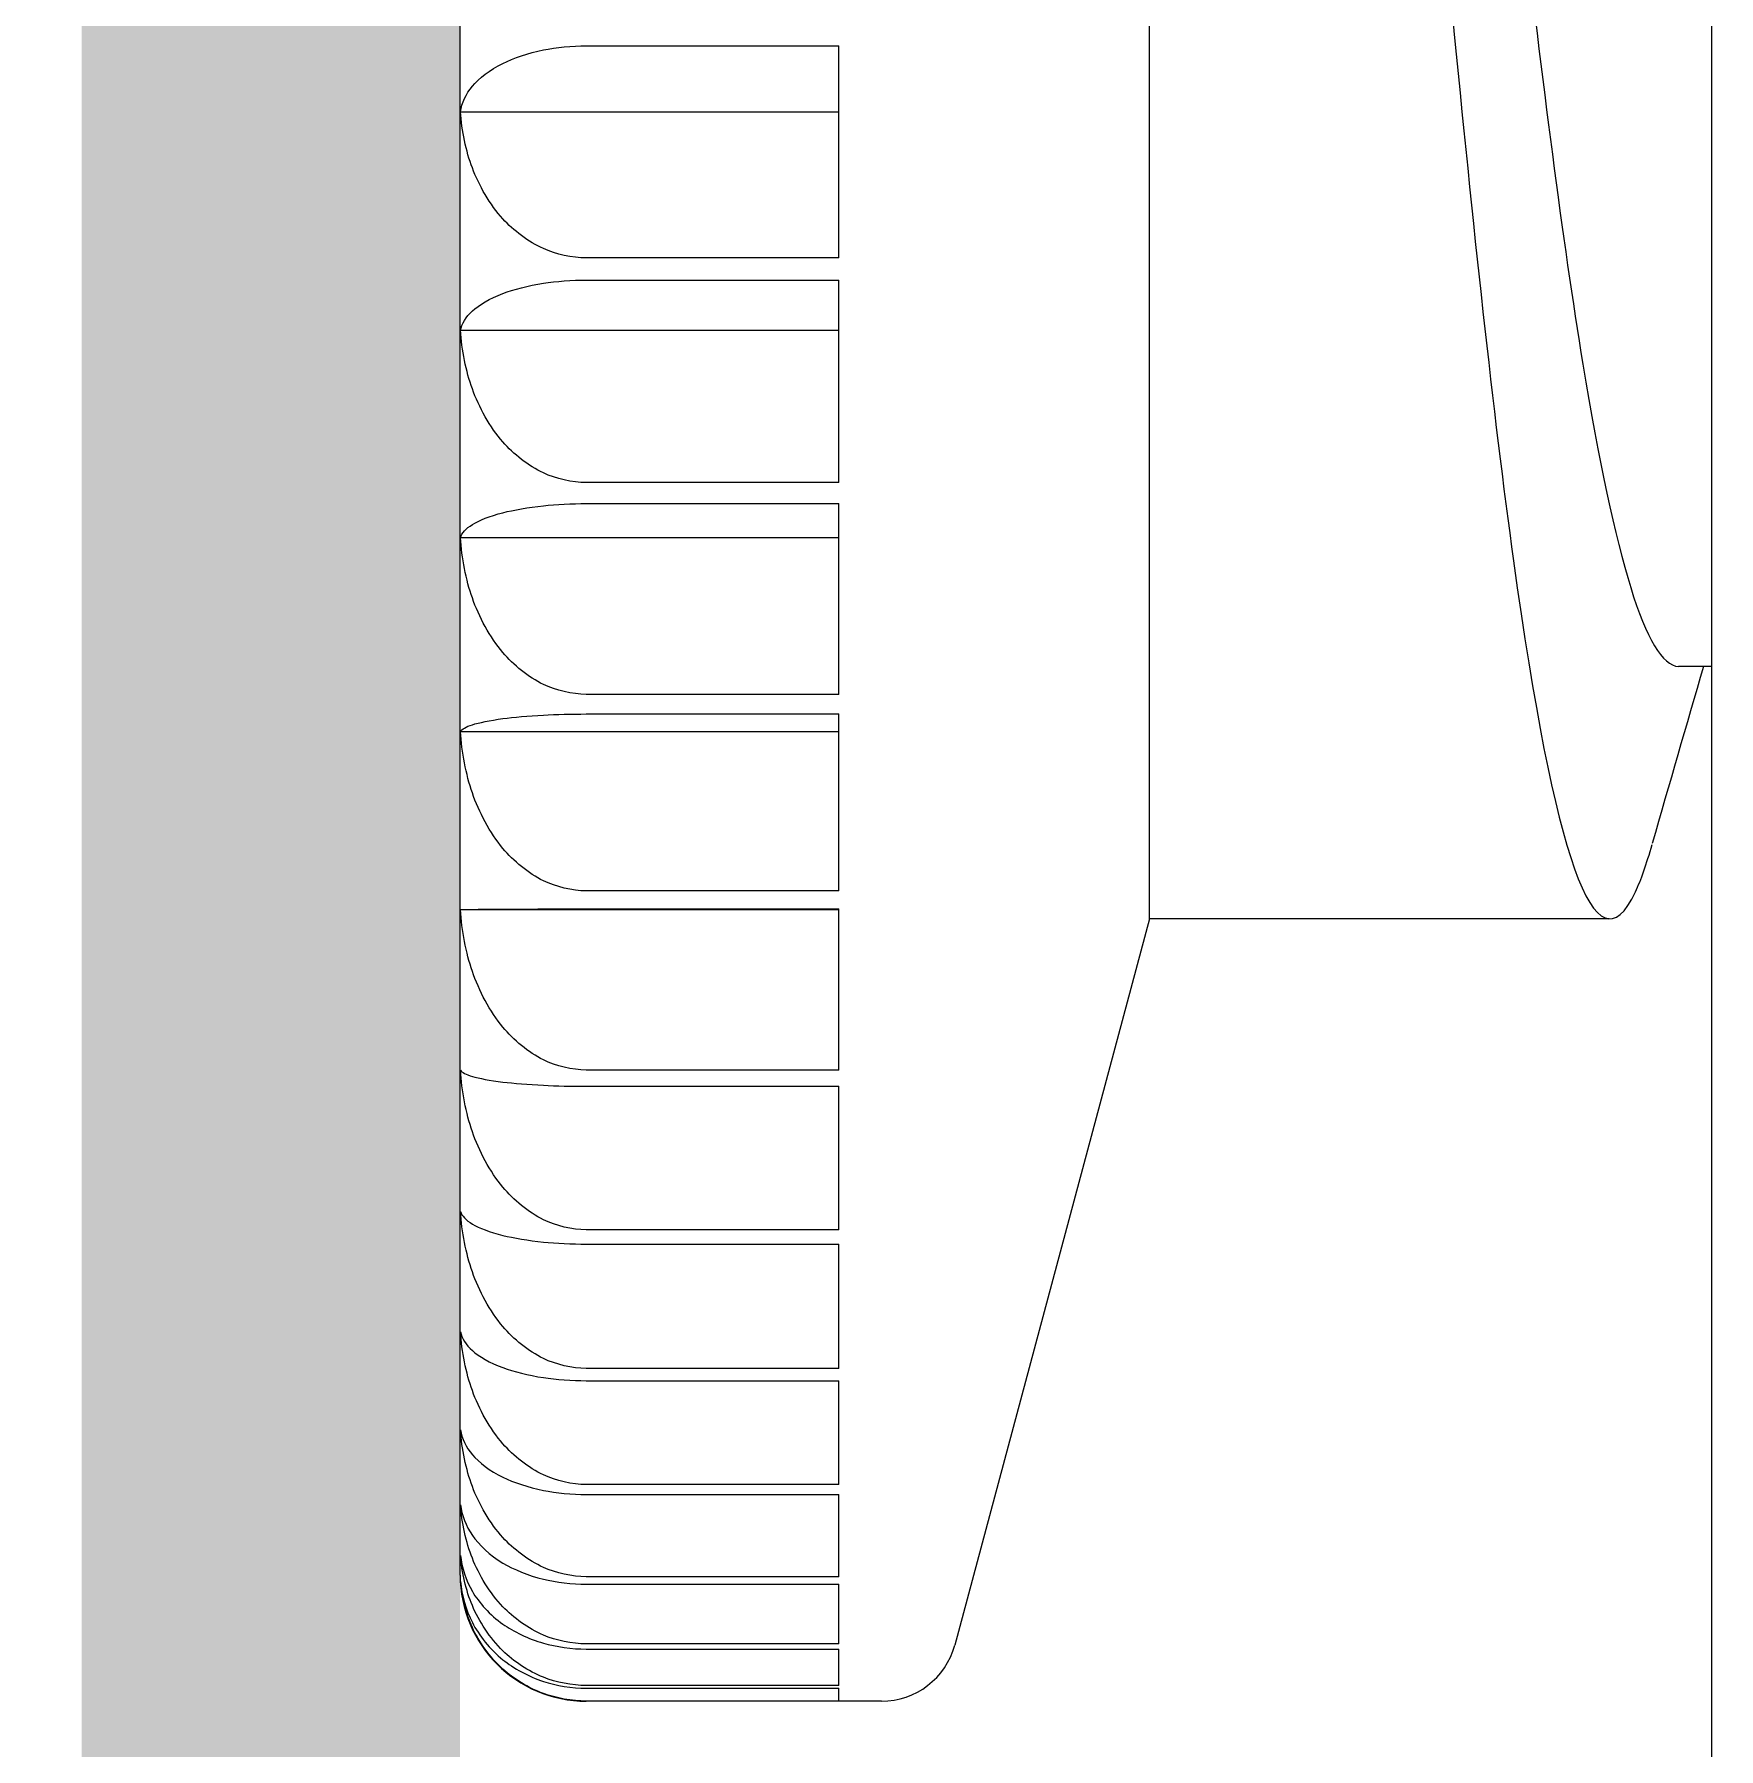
# Model space of a CAD drawing. Header units: millimetres. Extents: x 3069 to 3669, y 1489 to 1908.
# Drawn here: x 3130.58 to 3137.26, y 1586.22 to 1593.01 of the extents above; entities that cross this region are included whole.
import ezdxf

# ---------------------------------------------------------------- set-up
doc = ezdxf.new("R2010")
doc.units = ezdxf.units.MM
doc.set_wipeout_variables(frame=1)
for name, color, linetype, lineweight in [('Detalles-Accesorios', 1, 'Continuous', 13), ('Perfil-Detalles', 7, 'Continuous', 25), ('Sombreado-Muro', 30, 'Continuous', 18), ('Sombreado-Perfil dettalles', 7, 'Continuous', 0)]:
    doc.layers.add(name, color=color, linetype=linetype, lineweight=lineweight)

# ---------------------------------------------------------------- blocks, each defined once
blk = doc.blocks.new('*U48')
blk.add_wipeout([(-9.6984, -9.0254), (-9.5428, -9.3615), (-9.2, -9.4996), (-8.0301, -9.5), (-7.8475, -9.438), (-7.7404, -9.2777), (-6.9683, -6.4), (-5.1523, -6.4), (-4.9988, -6.1828), (-4.7733, -5.4), (-4.0217, -5.4), (-3.8183, -6.1017), (-3.6556, -6.4054), (-3, -6.4), (-3, -9.2), (-2.9121, -9.4121), (-2.7, -9.5), (-0.3, -9.5), (-0.0879, -9.4121), (0, -9.2), (0, -7.4729), (2.0607, -7.4729), (2.2546, -8.1968), (2.3747, -8.3665), (2.5762, -8.4174), (6.5, -8), (11.7, -8), (11.9121, -7.9121), (12, -7.7), (12, 7.7), (11.9121, 7.9121), (11.7, 8), (6.5, 8), (2.5762, 8.4174), (2.3747, 8.3665), (2.2546, 8.1968), (2.0607, 7.4729), (0, 7.4729), (0, 9.2), (-0.0879, 9.4121), (-0.3, 9.5), (-2.7, 9.5), (-2.9121, 9.4121), (-3, 9.2), (-3, 5.4), (-3.0233, 5.4), (-3.2268, 6.1017), (-3.3975, 6.4), (-5.3975, 6.4), (-5.5683, 6.1063), (-5.7717, 5.4), (-6.5233, 5.4), (-6.7268, 6.1017), (-6.8975, 6.4), (-6.9683, 6.4), (-7.7404, 9.2777), (-7.8475, 9.438), (-8.0301, 9.5), (-9.2, 9.5), (-9.5421, 9.3637), (-9.7, 9)])
for p, q in [((-9.7, -9), (-9.7, 9)), ((-6.9683, -6.4), (-6.9683, 6.4)), ((-9.2, -2.941), (-8.2, -2.941)), ((-8.2, -3.7815), (-8.2, -2.941)), ((-9.6984, -3.2021), (-8.2, -3.2021)), ((-8.2, -3.7815), (-9.2, -3.7815)), ((-9.2, -3.8692), (-8.2, -3.8692)), ((-8.2, -4.6717), (-8.2, -3.8692)), ((-9.6984, -4.0682), (-8.2, -4.0682)), ((-8.2, -4.6717), (-9.2, -4.6717)), ((-9.2, -4.7549), (-8.2, -4.7549)), ((-8.2, -5.5108), (-8.2, -4.7549)), ((-9.6984, -4.8898), (-8.2, -4.8898)), ((-4.0217, -5.4), (-4.8725, -5.4)), ((-8.2, -5.5108), (-9.2, -5.5108)), ((-9.2, -5.5885), (-8.2, -5.5885)), ((-8.2, -6.2895), (-8.2, -5.5885)), ((-9.6984, -5.6578), (-8.2, -5.6578)), ((-8.2, -6.2895), (-9.2, -6.2895)), ((-9.6984, -6.3638), (-8.2, -6.3638)), ((-9.2, -6.3609), (-8.2, -6.3609)), ((-8.2, -6.9993), (-8.2, -6.3609)), ((-6.9683, -6.4), (-7.7404, -9.2777)), ((-5.1475, -6.4), (-6.9683, -6.4)), ((-8.2, -6.9993), (-9.2, -6.9993)), ((-9.2, -7.0637), (-8.2, -7.0637)), ((-8.2, -7.6323), (-8.2, -7.0637)), ((-8.2, -7.6323), (-9.2, -7.6323)), ((-9.2, -7.689), (-8.2, -7.689)), ((-8.2, -8.1818), (-8.2, -7.689)), ((-8.2, -8.1818), (-9.2, -8.1818)), ((-9.2, -8.2301), (-8.2, -8.2301)), ((-8.2, -8.6416), (-8.2, -8.2301)), ((-8.2, -8.6416), (-9.2, -8.6416)), ((-9.2, -8.681), (-8.2, -8.681)), ((-8.2, -9.0068), (-8.2, -8.681)), ((-8.2, -9.0068), (-9.2, -9.0068)), ((-9.2, -9.0368), (-8.2, -9.0368)), ((-8.2, -9.2732), (-8.2, -9.0368)), ((-8.2, -9.2732), (-9.2, -9.2732)), ((-9.2, -9.2936), (-8.2, -9.2936)), ((-8.2, -9.4381), (-8.2, -9.2936)), ((-8.2, -9.4381), (-9.2, -9.4381)), ((-9.2, -9.4485), (-8.2, -9.4485)), ((-8.2, -9.4996), (-9.2, -9.4996)), ((-8.0301, -9.5), (-9.2, -9.5)), ((-8.2, -9.4996), (-8.2, -9.4485))]:
    blk.add_line(p, q)
for centre, radius, start, end in [((-9.2, -9), 0.5, 180, 270), ((-8.0301, -9.2), 0.3, 270, 344.98164)]:
    blk.add_arc(centre, radius, start, end)
for points, knots in [([(-5.5683, 6.1063), (-5.4168, 6.6258), (-5.1049, 6.2413), (-4.6328, 1.4262), (-4.1522, -4.4732), (-3.8238, -6.3662), (-3.6556, -6.4054), (-3.6475, -6.4052)], [9.279777, 9.279777, 9.279777, 9.279777, 10.09574, 10.959366, 11.822221, 12.684339, 12.727896, 12.727896, 12.727896, 12.727896]), ([(-6.8976, 6.3977), (-6.7635, 6.3908), (-6.4676, 5.1326), (-6.0105, -0.1571), (-5.5264, -5.6468), (-5.1819, -6.7057), (-4.9988, -6.1828), (-4.9768, -6.1054)], [3.303118, 3.303118, 3.303118, 3.303118, 4.025867, 4.895864, 5.764843, 6.632842, 6.751237, 6.751237, 6.751237, 6.751237]), ([(-4.1224, -5.0535), (-4.224, -4.7038), (-4.4857, -3.1679), (-4.9078, 1.2033), (-5.323, 4.7763), (-5.5779, 5.3935), (-5.6725, 5.3959)], [-12.369027, -12.369027, -12.369027, -12.369027, -11.822221, -10.959366, -10.09574, -9.586304, -9.586304, -9.586304, -9.586304]), ([(-6.4226, 5.0514), (-6.3551, 4.8228), (-6.1259, 3.68), (-5.7355, -0.1325), (-5.2863, -4.4302), (-4.9988, -5.3933), (-4.8725, -5.4005)], [3.661988, 3.661988, 3.661988, 3.661988, 4.025867, 4.895864, 5.764843, 6.444711, 6.444711, 6.444711, 6.444711]), ([(-9.6984, -3.2021), (-9.6937, -3.1683), (-9.6768, -3.1318), (-9.6258, -3.0706), (-9.5814, -3.0359), (-9.4888, -2.9901), (-9.4288, -2.9695), (-9.3203, -2.9476), (-9.2556, -2.941), (-9.2, -2.941)], [-0.083494, -0.083494, -0.083494, -0.083494, -0.06013509, -0.06013509, -0.03624355, -0.03624355, -0.01667516, -0.01667516, 0, 0, 0, 0]), ([(-9.2, -3.7815), (-9.2556, -3.7815), (-9.3203, -3.767), (-9.4288, -3.7184), (-9.4888, -3.6726), (-9.5814, -3.571), (-9.6258, -3.4939), (-9.6768, -3.358), (-9.6937, -3.2771), (-9.6984, -3.2021)], [0, 0, 0, 0, 0.01667516, 0.01667516, 0.03624355, 0.03624355, 0.06013509, 0.06013509, 0.083494, 0.083494, 0.083494, 0.083494]), ([(-9.6984, -4.0682), (-9.6937, -4.0425), (-9.6768, -4.0147), (-9.6258, -3.968), (-9.5814, -3.9415), (-9.4888, -3.9066), (-9.4288, -3.8908), (-9.3203, -3.8742), (-9.2556, -3.8692), (-9.2, -3.8692)], [-0.083494, -0.083494, -0.083494, -0.083494, -0.06013509, -0.06013509, -0.03624355, -0.03624355, -0.01667516, -0.01667516, 0, 0, 0, 0]), ([(-9.2, -4.6717), (-9.2556, -4.6717), (-9.3203, -4.6566), (-9.4288, -4.606), (-9.4888, -4.5583), (-9.5814, -4.4525), (-9.6258, -4.3721), (-9.6768, -4.2306), (-9.6937, -4.1463), (-9.6984, -4.0682)], [0, 0, 0, 0, 0.01667516, 0.01667516, 0.03624355, 0.03624355, 0.06013509, 0.06013509, 0.083494, 0.083494, 0.083494, 0.083494]), ([(-9.6984, -4.8898), (-9.6937, -4.8723), (-9.6768, -4.8535), (-9.6258, -4.8219), (-9.5814, -4.8039), (-9.4888, -4.7802), (-9.4288, -4.7696), (-9.3203, -4.7583), (-9.2556, -4.7549), (-9.2, -4.7549)], [-0.083494, -0.083494, -0.083494, -0.083494, -0.06013509, -0.06013509, -0.03624355, -0.03624355, -0.01667516, -0.01667516, 0, 0, 0, 0]), ([(-9.2, -5.5108), (-9.2556, -5.5108), (-9.3203, -5.4952), (-9.4288, -5.4432), (-9.4888, -5.3941), (-9.5814, -5.2852), (-9.6258, -5.2025), (-9.6768, -5.0569), (-9.6937, -4.9701), (-9.6984, -4.8898)], [0, 0, 0, 0, 0.01667516, 0.01667516, 0.03624355, 0.03624355, 0.06013509, 0.06013509, 0.083494, 0.083494, 0.083494, 0.083494]), ([(-9.6984, -5.6578), (-9.6937, -5.6488), (-9.6768, -5.6391), (-9.6258, -5.6229), (-9.5814, -5.6137), (-9.4888, -5.6015), (-9.4288, -5.5961), (-9.3203, -5.5903), (-9.2556, -5.5885), (-9.2, -5.5885)], [-0.083494, -0.083494, -0.083494, -0.083494, -0.06013509, -0.06013509, -0.03624355, -0.03624355, -0.01667516, -0.01667516, 0, 0, 0, 0]), ([(-9.2, -6.2895), (-9.2556, -6.2895), (-9.3203, -6.2736), (-9.4288, -6.2207), (-9.4888, -6.1707), (-9.5814, -6.06), (-9.6258, -5.9759), (-9.6768, -5.8277), (-9.6937, -5.7395), (-9.6984, -5.6578)], [0, 0, 0, 0, 0.01667516, 0.01667516, 0.03624355, 0.03624355, 0.06013509, 0.06013509, 0.083494, 0.083494, 0.083494, 0.083494]), ([(-9.6984, -6.3638), (-9.6937, -6.3634), (-9.6768, -6.363), (-9.6258, -6.3623), (-9.5814, -6.362), (-9.4888, -6.3615), (-9.4288, -6.3612), (-9.3203, -6.361), (-9.2556, -6.3609), (-9.2, -6.3609)], [-0.083494, -0.083494, -0.083494, -0.083494, -0.06013509, -0.06013509, -0.03624355, -0.03624355, -0.01667516, -0.01667516, 0, 0, 0, 0]), ([(-9.2, -6.9993), (-9.2556, -6.9993), (-9.3203, -6.9833), (-9.4288, -6.9301), (-9.4888, -6.8798), (-9.5814, -6.7684), (-9.6258, -6.6838), (-9.6768, -6.5348), (-9.6937, -6.446), (-9.6984, -6.3638)], [0, 0, 0, 0, 0.01667516, 0.01667516, 0.03624355, 0.03624355, 0.06013509, 0.06013509, 0.083494, 0.083494, 0.083494, 0.083494]), ([(-9.6984, -7), (-9.6937, -7.0083), (-9.6768, -7.0172), (-9.6258, -7.0321), (-9.5814, -7.0405), (-9.4888, -7.0517), (-9.4288, -7.0567), (-9.3203, -7.0621), (-9.2556, -7.0637), (-9.2, -7.0637)], [-0.083494, -0.083494, -0.083494, -0.083494, -0.06013509, -0.06013509, -0.03624355, -0.03624355, -0.01667516, -0.01667516, 0, 0, 0, 0]), ([(-9.2, -7.6323), (-9.2556, -7.6323), (-9.3203, -7.6165), (-9.4288, -7.5635), (-9.4888, -7.5135), (-9.5814, -7.4026), (-9.6258, -7.3184), (-9.6768, -7.1702), (-9.6937, -7.0818), (-9.6984, -7)], [0, 0, 0, 0, 0.01667516, 0.01667516, 0.03624355, 0.03624355, 0.06013509, 0.06013509, 0.083494, 0.083494, 0.083494, 0.083494]), ([(-9.6984, -7.5596), (-9.6937, -7.5764), (-9.6768, -7.5944), (-9.6258, -7.6248), (-9.5814, -7.642), (-9.4888, -7.6647), (-9.4288, -7.6749), (-9.3203, -7.6857), (-9.2556, -7.689), (-9.2, -7.689)], [-0.083494, -0.083494, -0.083494, -0.083494, -0.06013509, -0.06013509, -0.03624355, -0.03624355, -0.01667516, -0.01667516, 0, 0, 0, 0]), ([(-9.2, -8.1818), (-9.2556, -8.1818), (-9.3203, -8.1662), (-9.4288, -8.1141), (-9.4888, -8.0649), (-9.5814, -7.9558), (-9.6258, -7.8729), (-9.6768, -7.727), (-9.6937, -7.6401), (-9.6984, -7.5596)], [0, 0, 0, 0, 0.01667516, 0.01667516, 0.03624355, 0.03624355, 0.06013509, 0.06013509, 0.083494, 0.083494, 0.083494, 0.083494]), ([(-9.6984, -8.0364), (-9.6937, -8.0614), (-9.6768, -8.0885), (-9.6258, -8.1339), (-9.5814, -8.1597), (-9.4888, -8.1937), (-9.4288, -8.209), (-9.3203, -8.2252), (-9.2556, -8.2301), (-9.2, -8.2301)], [-0.083494, -0.083494, -0.083494, -0.083494, -0.06013509, -0.06013509, -0.03624355, -0.03624355, -0.01667516, -0.01667516, 0, 0, 0, 0]), ([(-9.2, -8.6416), (-9.2556, -8.6416), (-9.3203, -8.6264), (-9.4288, -8.5757), (-9.4888, -8.5279), (-9.5814, -8.4217), (-9.6258, -8.3412), (-9.6768, -8.1992), (-9.6937, -8.1147), (-9.6984, -8.0364)], [0, 0, 0, 0, 0.01667516, 0.01667516, 0.03624355, 0.03624355, 0.06013509, 0.06013509, 0.083494, 0.083494, 0.083494, 0.083494]), ([(-9.6984, -8.4251), (-9.6937, -8.4582), (-9.6768, -8.4939), (-9.6258, -8.5539), (-9.5814, -8.588), (-9.4888, -8.6329), (-9.4288, -8.6531), (-9.3203, -8.6746), (-9.2556, -8.681), (-9.2, -8.681)], [-0.083494, -0.083494, -0.083494, -0.083494, -0.06013509, -0.06013509, -0.03624355, -0.03624355, -0.01667516, -0.01667516, 0, 0, 0, 0]), ([(-9.2, -9.0068), (-9.2556, -9.0068), (-9.3203, -8.9922), (-9.4288, -8.9435), (-9.4888, -8.8974), (-9.5814, -8.7954), (-9.6258, -8.718), (-9.6768, -8.5816), (-9.6937, -8.5003), (-9.6984, -8.4251)], [0, 0, 0, 0, 0.01667516, 0.01667516, 0.03624355, 0.03624355, 0.06013509, 0.06013509, 0.083494, 0.083494, 0.083494, 0.083494]), ([(-9.6984, -8.7215), (-9.6937, -8.7623), (-9.6768, -8.8063), (-9.6258, -8.8803), (-9.5814, -8.9222), (-9.4888, -8.9775), (-9.4288, -9.0025), (-9.3203, -9.0289), (-9.2556, -9.0368), (-9.2, -9.0368)], [-0.083494, -0.083494, -0.083494, -0.083494, -0.06013509, -0.06013509, -0.03624355, -0.03624355, -0.01667516, -0.01667516, 0, 0, 0, 0]), ([(-9.2, -9.2732), (-9.2556, -9.2732), (-9.3203, -9.2594), (-9.4288, -9.2132), (-9.4888, -9.1695), (-9.5814, -9.0728), (-9.6258, -8.9993), (-9.6768, -8.8699), (-9.6937, -8.7929), (-9.6984, -8.7215)], [0, 0, 0, 0, 0.01667516, 0.01667516, 0.03624355, 0.03624355, 0.06013509, 0.06013509, 0.083494, 0.083494, 0.083494, 0.083494]), ([(-9.6984, -8.9223), (-9.6937, -8.9704), (-9.6768, -9.0222), (-9.6258, -9.1093), (-9.5814, -9.1587), (-9.4888, -9.2238), (-9.4288, -9.2532), (-9.3203, -9.2843), (-9.2556, -9.2936), (-9.2, -9.2936)], [-0.083494, -0.083494, -0.083494, -0.083494, -0.06013509, -0.06013509, -0.03624355, -0.03624355, -0.01667516, -0.01667516, 0, 0, 0, 0]), ([(-9.2, -9.4381), (-9.2556, -9.4381), (-9.3203, -9.4252), (-9.4288, -9.382), (-9.4888, -9.3412), (-9.5814, -9.2507), (-9.6258, -9.1821), (-9.6768, -9.0611), (-9.6937, -8.9891), (-9.6984, -8.9223)], [0, 0, 0, 0, 0.01667516, 0.01667516, 0.03624355, 0.03624355, 0.06013509, 0.06013509, 0.083494, 0.083494, 0.083494, 0.083494]), ([(-9.6984, -9.0254), (-9.6937, -9.0802), (-9.6768, -9.1393), (-9.6258, -9.2385), (-9.5814, -9.2948), (-9.4888, -9.369), (-9.4288, -9.4025), (-9.3203, -9.4379), (-9.2556, -9.4485), (-9.2, -9.4485)], [-0.083494, -0.083494, -0.083494, -0.083494, -0.06013509, -0.06013509, -0.03624355, -0.03624355, -0.01667516, -0.01667516, 0, 0, 0, 0]), ([(-9.2, -9.4996), (-9.2556, -9.4996), (-9.3203, -9.4877), (-9.4288, -9.448), (-9.4888, -9.4105), (-9.5814, -9.3273), (-9.6258, -9.2642), (-9.6768, -9.153), (-9.6937, -9.0868), (-9.6984, -9.0254)], [0, 0, 0, 0, 0.01667516, 0.01667516, 0.03624355, 0.03624355, 0.06013509, 0.06013509, 0.083494, 0.083494, 0.083494, 0.083494])]:
    blk.add_open_spline(points, degree=3, knots=knots)
blk.add_open_spline([(-4.7733, -5.4), (-4.8415, -5.6338), (-4.9093, -5.8677), (-4.9768, -6.1017)], degree=3)
blk = doc.blocks.new('*U49')
blk.add_wipeout([(-5.7922, -0.15), (0.3501, -0.15), (0.3501, 1.1099), (1.3501, 1.1099), (5.5, -0.5008), (5.5, -1.8901), (2.2601, -4.4), (2.2601, -44.5), (5.5, -44.5), (5.5, -45.3992), (1.3501, -47.0099), (0.3501, -47.0099), (0.3501, -45.7), (-0.9899, -45.7), (-0.9899, -44.5), (0.7601, -44.5), (0.7601, -4.4), (-2.2399, -1.4), (-5.9625, -1.4), (-6.3999, -1.2993), (-6.7491, -1.0175), (-10.2732, 3.4716), (-10.371, 3.6223), (-10.4402, 3.788), (-10.7363, 4.7256), (-10.7002, 4.9818), (-10.4781, 5.1146), (-8.5935, 5.2903), (-8.2716, 5.051), (-8.4753, 4.7055), (-9.3896, 4.4168), (-9.5198, 4.2871), (-9.4892, 4.1059), (-6.5917, 0.2493), (-6.239, -0.0446)])
blk.add_line((0.7601, -44.5), (0.7601, -4.4))
blk = doc.blocks.new('450_d')
at = {"layer": 'Sombreado-Perfil dettalles'}
h = blk.add_hatch(color=256, dxfattribs=at)
edge = h.paths.add_edge_path(flags=16)
edge.add_line((-36.2, -1.2), (-31.7, -1.2))
edge.add_line((-31.7, -1.2), (-31.4, -1.5))
edge.add_line((-31.4, -1.5), (-7.9, -1.5))
edge.add_line((-7.9, -1.5), (-7.6, -1.2))
edge.add_line((-7.6, -1.2), (-1.7, -1.2))
edge.add_arc((-1.7, -1.7), 0.5, 0, 90, ccw=False)
edge.add_line((-1.2, -1.7), (-1.2, -13.2))
edge.add_arc((-1.7, -13.2), 0.5, -90, 0, ccw=False)
edge.add_line((-1.7, -13.7), (-36.2, -13.7))
edge.add_arc((-36.2, -13.2), 0.5, 180, 270, ccw=False)
edge.add_line((-36.7, -13.2), (-36.7, -1.7))
edge.add_arc((-36.2, -1.7), 0.5, 90, 180, ccw=False)
edge = h.paths.add_edge_path()
edge.add_arc((-0.5, -0.5), 0.5, 0, 90)
edge.add_line((-0.5, 0), (-50.5, 0))
edge.add_arc((-50.5, -0.5), 0.5, 90, 180)
edge.add_line((-51, -0.5), (-51, -1.1))
edge.add_arc((-51.5, -1.1), 0.5, -90, 0, ccw=False)
edge.add_line((-51.5, -1.6), (-52, -1.6))
edge.add_arc((-52, -2.1), 0.5, 90, 180)
edge.add_arc((-52, -2.1), 0.5, 180, 270)
edge.add_line((-52, -2.6), (-51.5, -2.6))
edge.add_arc((-51.5, -3.1), 0.5, 0, 90, ccw=False)
edge.add_line((-51, -3.1), (-51, -6))
edge.add_arc((-51.5, -6), 0.5, -90, 0, ccw=False)
edge.add_line((-51.5, -6.5), (-51.7714, -6.5))
edge.add_arc((-51.7714, -6.8), 0.3, 90, 225)
edge.add_line((-51.9836, -7.0121), (-51.1464, -7.8493))
edge.add_arc((-51.5, -8.2028), 0.5, 0, 45, ccw=False)
edge.add_line((-51, -8.2028), (-51, -11.8))
edge.add_arc((-51.5, -11.8), 0.5, -90, 0, ccw=False)
edge.add_line((-51.5, -12.3), (-52, -12.3))
edge.add_arc((-52, -12.8), 0.5, 90, 180)
edge.add_arc((-52, -12.8), 0.5, 180, 270)
edge.add_line((-52, -13.3), (-51.5, -13.3))
edge.add_arc((-51.5, -13.8), 0.5, 0, 90, ccw=False)
edge.add_line((-51, -13.8), (-51, -14.6))
edge.add_arc((-50.7, -14.6), 0.3, 180, 270)
edge.add_line((-50.7, -14.9), (-47.9, -14.9))
edge.add_arc((-47.9, -14.4), 0.5, 270, 450)
edge.add_line((-47.9, -13.9), (-49.4, -13.9))
edge.add_arc((-49.4, -13.4), 0.5, 180, 270, ccw=False)
edge.add_line((-49.9, -13.4), (-49.9, -1.6))
edge.add_arc((-49.4, -1.6), 0.5, 90, 180, ccw=False)
edge.add_line((-49.4, -1.1), (-38.4, -1.1))
edge.add_arc((-38.4, -1.6), 0.5, 0, 90, ccw=False)
edge.add_line((-37.9, -1.6), (-37.9, -13.4))
edge.add_arc((-38.4, -13.4), 0.5, -90, 0, ccw=False)
edge.add_line((-38.4, -13.9), (-39.9, -13.9))
edge.add_arc((-39.9, -14.4), 0.5, 90, 270)
edge.add_line((-39.9, -14.9), (-0.5, -14.9))
edge.add_arc((-0.5, -14.4), 0.5, 270, 360)
edge.add_line((0, -14.4), (0, -0.5))

msp = doc.modelspace()

# ---------------------------------------------------------------- block references
at = {"layer": 'Detalles-Accesorios'}
msp.add_blockref('*U48', (3141.9681, 1595.9089), dxfattribs=at)

# ---------------------------------------------------------------- next in the draw order: block references
msp.add_blockref('*U49', (3136.4681, 1615.3575), dxfattribs=at)

# ---------------------------------------------------------------- next in the draw order: hatches: boundary and pattern name
at = {"layer": 'Sombreado-Muro'}
h = msp.add_hatch(dxfattribs=at)
h.set_pattern_fill('AR-CONC', color=256, scale=0.05, angle=135, style=0)
h.set_pattern_definition([(185, (1965.87, 2268.89), (-5.87767, 7.004733), [0.9525, -10.4775]), (130, (1965.87, 2268.89), (-5.508836, -8.00092), [0.762, -8.38203]), (235.45144, (1965.38, 2269.4734), (-11.386505, -0.99619), [0.8095, -8.90451]), (181.1842, (1964.074, 2267.094), (-8.09767, 11.07051), [1.42875, -15.71625]), (231.6356, (1963.399, 2268.016), (-17.14134, -0.35433), [1.21425, -13.35678]), (126.1842, (1964.074, 2267.094), (-17.14134, -0.35433), [1.143, -12.57299]), (156, (1963.625, 2268.441), (-1.744757, 8.976), [0.9525, -10.4775]), (101, (1963.625, 2268.441), (-8.69706, -4.326996), [0.762, -8.382]), (206.45145, (1963.479, 2269.189), (-10.441817, 4.649), [0.8095, -8.904497]), (172.5, (1965.8698, 2268.8897), (-3.098671, -2.8802735), [0, -8.2804, 0, -8.509, 0, -8.41375]), (142.5, (1965.8698, 2268.8897), (-5.90435, -1.179486), [0, -4.8514, 0, -8.0899, 0, -3.20675]), (102.5, (1967.8724, 2266.887), (-4.59131, 4.996393), [0, -3.175, 0, -9.906, 0, -13.1445]), (92.5, (1968.7704, 2265.989), (-6.13612, 4.338195), [0, -4.1275, 0, -6.5786, 0, -9.3345])])
edge = h.paths.add_edge_path()
edge.add_line((3094.6681, 1545.4575), (3100.1681, 1545.4575))
edge.add_line((3100.1681, 1545.4575), (3100.1681, 1550.9575))
edge.add_line((3100.1681, 1550.9575), (3105.6681, 1550.9575))
edge.add_line((3105.6681, 1550.9575), (3105.6681, 1556.4575))
edge.add_line((3105.6681, 1556.4575), (3111.1681, 1556.4575))
edge.add_line((3111.1681, 1556.4575), (3111.1681, 1561.9575))
edge.add_line((3111.1681, 1561.9575), (3116.6681, 1561.9575))
edge.add_line((3116.6681, 1561.9575), (3116.6681, 1566.3575))
edge.add_line((3116.6681, 1566.3575), (3117.8681, 1566.0575))
edge.add_arc((3117.8681, 1565.5575), 0.5, 90, 180)
edge.add_line((3117.3681, 1565.5575), (3117.3681, 1562.7575))
edge.add_arc((3117.6681, 1562.7575), 0.3, 180, 270)
edge.add_line((3117.6681, 1562.4575), (3118.4681, 1562.4575))
edge.add_arc((3118.6212, 1561.9815), 0.5, -36.92822, 107.82941, ccw=False)
edge.add_arc((3119.4681, 1561.4575), 0.5, 153.43495, 270)
edge.add_arc((3119.4681, 1561.4575), 0.5, 270, 360)
edge.add_line((3119.9681, 1561.4575), (3119.9681, 1561.9575))
edge.add_arc((3120.4681, 1561.9575), 0.5, 90, 180, ccw=False)
edge.add_line((3120.4681, 1562.4575), (3124.0653, 1562.4575))
edge.add_arc((3124.0653, 1561.9575), 0.5, 45, 90, ccw=False)
edge.add_line((3124.4188, 1562.311), (3125.2559, 1561.4739))
edge.add_arc((3125.4681, 1561.686), 0.3, 225, 360)
edge.add_line((3125.7681, 1561.686), (3125.7681, 1561.9575))
edge.add_arc((3126.2681, 1561.9575), 0.5, 90, 180, ccw=False)
edge.add_line((3126.2681, 1562.4575), (3129.1681, 1562.4575))
edge.add_arc((3129.3212, 1561.9815), 0.5, -36.92822, 107.82941, ccw=False)
edge.add_arc((3130.1681, 1561.4575), 0.5, 153.43495, 270)
edge.add_arc((3130.1681, 1561.4575), 0.5, 270, 360)
edge.add_line((3130.6681, 1561.4575), (3130.6681, 1561.9575))
edge.add_arc((3131.1681, 1561.9575), 0.5, 90, 180, ccw=False)
edge.add_line((3131.1681, 1562.4575), (3131.7681, 1562.4575))
edge.add_arc((3131.7681, 1562.9575), 0.5, 270, 360)
edge.add_line((3132.2681, 1562.9575), (3132.2681, 1532.9575))
edge.add_line((3132.2681, 1532.9575), (3106.1142, 1532.9575))
edge.add_line((3106.1142, 1532.9575), (3106.1142, 1613.4575))
edge.add_line((3106.1142, 1613.4575), (3117.8681, 1613.4575))
edge.add_arc((3117.8681, 1612.9575), 0.5, 90, 180)
edge.add_line((3117.3681, 1612.9575), (3117.3681, 1573.5575))
edge.add_arc((3117.8681, 1573.5575), 0.5, 180, 360)
edge.add_line((3118.3681, 1573.5575), (3118.3681, 1575.0575))
edge.add_arc((3118.8681, 1575.0575), 0.5, 90, 180, ccw=False)
edge.add_line((3118.8681, 1575.5575), (3130.6681, 1575.5575))
edge.add_arc((3130.6681, 1575.0575), 0.5, 0, 90, ccw=False)
edge.add_line((3131.1681, 1575.0575), (3131.1681, 1564.0575))
edge.add_arc((3130.6681, 1564.0575), 0.5, 270, 360, ccw=False)
edge.add_line((3130.6681, 1563.5575), (3118.8681, 1563.5575))
edge.add_arc((3118.8681, 1564.0575), 0.5, 180, 270, ccw=False)
edge.add_line((3118.3681, 1564.0575), (3118.3681, 1565.5575))
edge.add_arc((3117.8681, 1565.5575), 0.5, 360, 450)
edge.add_line((3117.8681, 1566.0575), (3120.1681, 1566.3575))
edge.add_line((3120.1681, 1566.3575), (3120.1681, 1564.9575))
edge.add_line((3120.1681, 1564.9575), (3119.2681, 1564.9575))
edge.add_line((3119.2681, 1564.9575), (3119.2681, 1563.9575))
edge.add_line((3119.2681, 1563.9575), (3130.2681, 1563.9575))
edge.add_line((3130.2681, 1563.9575), (3130.2681, 1565.3575))
edge.add_line((3130.2681, 1565.3575), (3121.5681, 1565.3575))
edge.add_line((3121.5681, 1565.3575), (3121.5681, 1573.5575))
edge.add_line((3121.5681, 1573.5575), (3119.2681, 1573.5575))
edge.add_line((3119.2681, 1573.5575), (3119.2681, 1572.5575))
edge.add_line((3119.2681, 1572.5575), (3120.1681, 1572.5575))
edge.add_line((3120.1681, 1572.5575), (3120.1681, 1567.4575))
edge.add_line((3120.1681, 1567.4575), (3115.5681, 1567.4575))
edge.add_line((3115.5681, 1567.4575), (3115.5681, 1563.0575))
edge.add_line((3115.5681, 1563.0575), (3110.0681, 1563.0575))
edge.add_line((3110.0681, 1563.0575), (3110.0681, 1557.5575))
edge.add_line((3110.0681, 1557.5575), (3104.5681, 1557.5575))
edge.add_line((3104.5681, 1557.5575), (3104.5681, 1552.0575))
edge.add_line((3104.5681, 1552.0575), (3099.0681, 1552.0575))
edge.add_line((3099.0681, 1552.0575), (3099.0681, 1546.5575))
edge.add_line((3099.0681, 1546.5575), (3093.5681, 1546.5575))
edge.add_line((3093.5681, 1546.5575), (3093.5681, 1541.0575))
edge.add_line((3093.5681, 1541.0575), (3088.0681, 1541.0575))
edge.add_line((3088.0681, 1541.0575), (3088.0681, 1535.5575))
edge.add_line((3088.0681, 1535.5575), (3089.1681, 1535.5575))
edge.add_line((3089.1681, 1535.5575), (3089.1681, 1539.9575))
edge.add_line((3089.1681, 1539.9575), (3094.6681, 1539.9575))
edge.add_line((3094.6681, 1539.9575), (3094.6681, 1545.4575))

# ---------------------------------------------------------------- next in the draw order: block references
at = {"layer": 'Perfil-Detalles', "xscale": -1, "rotation": 270}
msp.add_blockref('450_d', (3132.2681, 1613.4575), dxfattribs=at)

doc.saveas('drawing.dxf')
